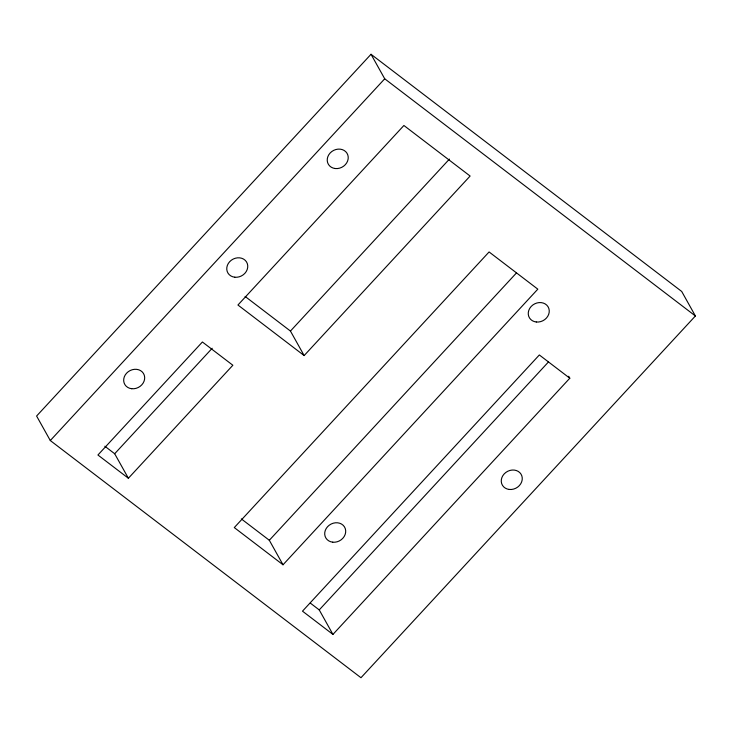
<?xml version="1.0" encoding="UTF-8"?>
<svg xmlns="http://www.w3.org/2000/svg" width="732" height="732" viewBox="0 0 732 732"><rect width="100%" height="100%" fill="white"/><g stroke="black" fill="none" stroke-linecap="round" stroke-linejoin="round"><path stroke-width="1.1" d="M371.023 54.278L36.6 416.032L50.298 440.545L360.977 677.722L695.4 315.968L681.702 291.455L371.023 54.278L384.721 78.791L695.4 315.968M50.298 440.545L384.721 78.791M128.384 478.252L97.923 455.002L202.398 341.99L232.858 365.25L128.384 478.252L114.686 453.748L212.189 348.276M304.146 355.569L237.937 305.015L403.899 125.483L470.118 176.037L304.146 355.569L290.448 331.056L449.439 159.073M283.019 564.784L234.286 527.58L489.086 251.954L537.819 289.158L283.019 564.784L269.321 540.271L516.38 273.027M568.7 376.257L569.798 378.215L332.941 634.415L319.243 609.912L548.36 362.075M569.798 378.215L539.338 354.965L302.49 611.165L332.941 634.415M245.101 296.433L290.448 331.056M241.34 518.915L269.321 540.271M104.832 446.218L114.686 453.748M310.286 603.067L319.243 609.912M509.298 489.452A10.834 9.388 -29.2 0 0 521.843 475.892A10.834 9.388 -29.2 0 0 504.147 473.952A10.834 9.388 -29.2 0 0 509.298 489.452M332.74 542.183A10.834 9.388 -29.2 0 0 345.284 528.623A10.834 9.388 -29.2 0 0 327.588 526.683A10.834 9.388 -29.2 0 0 332.74 542.183M536.291 321.998A10.834 9.388 -29.2 0 0 548.835 308.437A10.834 9.388 -29.2 0 0 531.139 306.498A10.834 9.388 -29.2 0 0 536.291 321.998M131.714 388.719A10.834 9.388 -29.2 0 0 144.259 375.159A10.834 9.388 -29.2 0 0 126.563 373.219A10.834 9.388 -29.2 0 0 131.714 388.719M234.798 277.218A10.834 9.388 -29.2 0 0 247.334 263.657A10.834 9.388 -29.2 0 0 229.647 261.717A10.834 9.388 -29.2 0 0 234.798 277.218M335.265 168.534A10.834 9.388 -29.2 0 0 347.81 154.974A10.834 9.388 -29.2 0 0 330.114 153.034A10.834 9.388 -29.2 0 0 335.265 168.534"/></g></svg>
